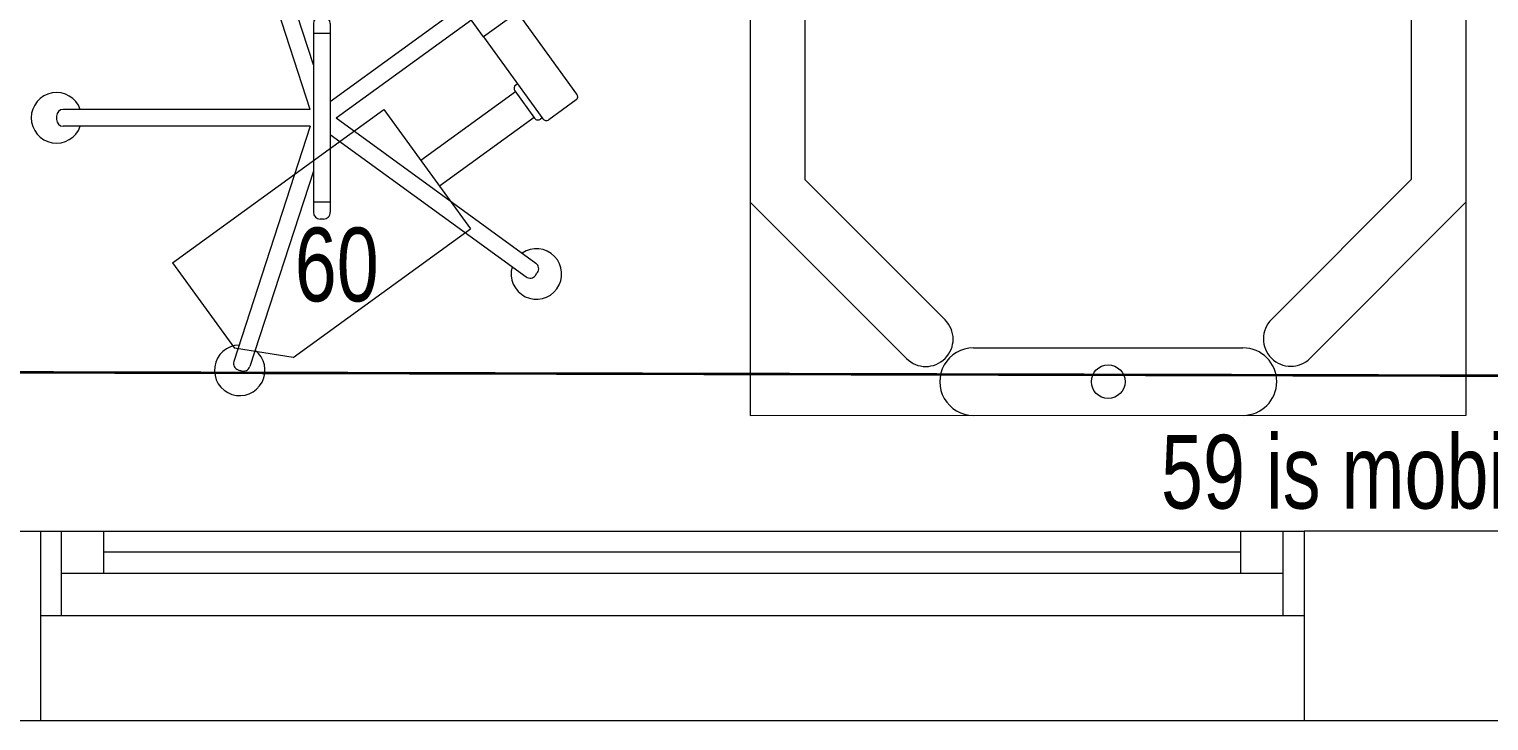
# Model space of a CAD drawing. Header units: metres. Extents: x 75097 to 220695, y -1557923 to -1361206.
# Drawn here: x 123415 to 125148, y -1471183 to -1470362 of the extents above; entities that cross this region are included whole.
import ezdxf

# ---------------------------------------------------------------- set-up
doc = ezdxf.new("R2010")
doc.units = ezdxf.units.M
doc.layers.get('0').update_dxf_attribs({"lineweight": 0})
for name, color, linetype, lineweight in [('A-100 - Copy$0$Aluminum', 8, 'Continuous', 0), ('A-100 - Copy$0$Medical Equipment and Furniture', 8, 'Continuous', 0), ('A-100 - Copy$0$Medical Equipment and Furniture1', 8, 'Continuous', 5), ('A-100 - Copy$0$Proj', 8, 'Continuous', 0), ('A-100 - Copy$0$Walls', 8, 'Continuous', 0)]:
    doc.layers.add(name, color=color, linetype=linetype, lineweight=lineweight)
doc.layers.add('E-POWR', color=7, linetype='Continuous', lineweight=9, true_color=0x4e7e3e)
doc.styles.add('A-100 - Copy$0$X3G_ENTITY_257CFD', font='swisscl.ttf', dxfattribs={"height": 200})

# ---------------------------------------------------------------- blocks, each defined once
blk = doc.blocks.new('*X149')
for p, q in [((5, 3), (5, 3)), ((5, 3), (5, 3)), ((5, 3), (5, 3)), ((5, 3), (5, 3)), ((5, 3), (5, 3)), ((5, 3), (5, 3)), ((5, 3), (5, 3)), ((5, 3), (5, 3)), ((5, 3), (5, 3)), ((5, 3), (5, 3)), ((5, 3), (5, 3)), ((5, 3), (5, 3)), ((5, 3), (5, 3)), ((5, 3), (5, 3)), ((5, 3), (5, 3)), ((5, 3), (5, 3)), ((5, 3), (5, 3)), ((5, 3), (5, 3)), ((5, 3), (5, 3)), ((5, 3), (5, 3)), ((5, 3), (5, 3)), ((5, 3), (5, 3)), ((5, 3), (5, 3)), ((5, 3), (5, 3)), ((5, 3), (5, 3)), ((5, 3), (5, 3)), ((5, 3), (5, 3)), ((5, 3), (5, 3)), ((5, 3), (5, 3)), ((5, 3), (5, 3)), ((5, 3), (5, 3)), ((5, 3), (5, 3)), ((5, 3), (5, 3)), ((5, 3), (5, 3)), ((5, 3), (5, 3)), ((5, 3), (5, 3)), ((5, 3), (5, 3)), ((5, 3), (5, 3)), ((5, 3), (5, 3)), ((5, 3), (5, 3)), ((5, 3), (5, 3)), ((5, 3), (5, 3)), ((5, 3), (5, 3)), ((5, 3), (5, 3)), ((5, 3), (5, 3)), ((5, 3), (5, 3)), ((5, 3), (5, 3)), ((5, 3), (5, 3)), ((5, 3), (5, 3)), ((5, 3), (5, 3)), ((5, 3), (5, 3)), ((5, 3), (5, 3)), ((5, 3), (5, 3)), ((5, 3), (5, 3)), ((5, 3), (5, 3)), ((5, 3), (5, 3)), ((5, 3), (5, 3)), ((5, 3), (5, 3)), ((5, 3), (5, 3)), ((5, 3), (5, 3)), ((5, 3), (5, 3)), ((5, 3), (5, 3)), ((5, 3), (5, 3)), ((5, 3), (5, 3)), ((5, 3), (5, 3)), ((5, 3), (5, 3)), ((6, 3), (5, 3)), ((5, 3), (5, 3)), ((6, 3), (5, 3)), ((5, 3), (5, 3)), ((6, 3), (5, 3)), ((5, 3), (5, 3)), ((6, 3), (5, 3)), ((5, 3), (5, 3)), ((5, 3), (5, 3)), ((5, 3), (5, 3)), ((5, 3), (5, 3)), ((5, 3), (5, 3)), ((5, 3), (5, 3)), ((5, 3), (5, 3)), ((5, 3), (5, 3)), ((5, 3), (5, 3)), ((5, 3), (5, 3)), ((5, 3), (5, 3)), ((5, 3), (5, 3)), ((5, 3), (5, 3)), ((5, 3), (5, 3)), ((5, 3), (5, 3)), ((5, 3), (5, 3)), ((5, 3), (5, 3)), ((5, 3), (5, 3)), ((5, 3), (5, 3)), ((5, 3), (5, 3)), ((5, 3), (5, 3)), ((5, 3), (5, 3)), ((5, 3), (5, 3)), ((6, 3), (6, 3)), ((6, 3), (6, 3)), ((6, 3), (6, 3)), ((6, 3), (6, 3)), ((6, 3), (6, 3)), ((6, 3), (6, 3)), ((6, 3), (6, 3)), ((6, 3), (6, 3)), ((6, 3), (6, 3)), ((6, 3), (6, 3)), ((6, 3), (6, 3)), ((6, 3), (6, 3)), ((6, 3), (6, 3)), ((6, 3), (6, 3)), ((6, 3), (6, 3)), ((6, 3), (6, 3)), ((6, 3), (6, 3)), ((6, 3), (6, 3)), ((6, 3), (6, 3)), ((6, 3), (6, 3)), ((6, 3), (6, 3)), ((6, 3), (6, 3)), ((6, 3), (6, 3)), ((6, 3), (6, 3)), ((6, 3), (6, 3)), ((6, 3), (6, 3)), ((6, 3), (6, 3)), ((6, 3), (6, 3)), ((6, 3), (6, 3)), ((6, 3), (6, 3)), ((6, 3), (6, 3)), ((6, 3), (6, 3)), ((6, 3), (6, 3)), ((6, 3), (6, 3)), ((6, 3), (6, 3)), ((6, 3), (6, 3)), ((6, 3), (6, 3)), ((6, 3), (6, 3)), ((6, 3), (6, 3)), ((6, 3), (6, 3)), ((6, 3), (6, 3)), ((6, 3), (6, 3)), ((6, 3), (6, 3)), ((6, 3), (6, 3)), ((6, 3), (6, 3)), ((6, 3), (6, 3)), ((6, 3), (6, 3)), ((6, 3), (6, 3)), ((6, 3), (6, 3)), ((6, 3), (6, 3)), ((6, 3), (6, 3)), ((6, 3), (6, 3)), ((6, 3), (6, 3)), ((6, 3), (6, 3)), ((6, 3), (6, 3)), ((6, 3), (6, 3)), ((6, 3), (6, 3)), ((6, 3), (6, 3)), ((6, 3), (6, 3)), ((6, 3), (6, 3)), ((6, 3), (6, 3)), ((6, 3), (6, 3)), ((6, 3), (6, 3)), ((6, 3), (6, 3)), ((6, 3), (6, 3)), ((6, 3), (6, 3)), ((6, 3), (6, 3)), ((6, 3), (6, 3)), ((6, 3), (6, 3)), ((6, 3), (6, 3)), ((6, 3), (6, 3)), ((6, 3), (6, 3)), ((6, 3), (6, 3)), ((6, 3), (6, 3)), ((6, 3), (6, 3)), ((6, 3), (6, 3)), ((6, 3), (6, 3)), ((6, 3), (6, 3)), ((6, 3), (6, 3)), ((6, 3), (6, 3)), ((6, 3), (6, 3)), ((6, 3), (6, 3)), ((6, 3), (6, 3)), ((6, 3), (6, 3)), ((6, 3), (6, 3)), ((6, 3), (6, 3)), ((6, 3), (6, 3)), ((6, 3), (6, 3)), ((6, 3), (6, 3)), ((6, 3), (6, 3)), ((6, 3), (6, 3)), ((6, 3), (6, 3)), ((6, 3), (6, 3)), ((6, 3), (6, 3)), ((6, 3), (6, 3)), ((6, 3), (6, 3)), ((6, 3), (6, 3)), ((6, 3), (6, 3)), ((6, 3), (6, 3)), ((6, 3), (6, 3)), ((6, 3), (6, 3)), ((6, 3), (6, 3)), ((6, 3), (6, 3)), ((6, 3), (6, 3)), ((6, 3), (6, 3)), ((6, 3), (6, 3)), ((6, 3), (6, 3)), ((6, 3), (6, 3)), ((6, 3), (6, 3)), ((6, 3), (6, 3)), ((6, 3), (6, 3)), ((6, 3), (6, 3)), ((6, 3), (6, 3)), ((6, 3), (6, 3)), ((6, 3), (6, 3)), ((6, 3), (6, 3)), ((6, 3), (6, 3)), ((6, 3), (6, 3)), ((6, 3), (6, 3)), ((6, 3), (6, 3)), ((6, 3), (6, 3)), ((6, 3), (6, 3)), ((6, 3), (6, 3)), ((6, 3), (6, 3)), ((6, 3), (6, 3)), ((6, 3), (6, 3)), ((6, 3), (6, 3)), ((6, 3), (6, 3)), ((6, 3), (6, 3)), ((6, 3), (6, 3)), ((6, 3), (6, 3)), ((6, 3), (6, 3)), ((6, 3), (6, 3)), ((6, 3), (6, 3)), ((6, 3), (6, 3)), ((6, 3), (6, 3)), ((6, 3), (6, 3)), ((6, 3), (6, 3)), ((6, 3), (6, 3)), ((6, 3), (6, 3)), ((6, 3), (6, 3)), ((6, 3), (6, 3)), ((6, 3), (6, 3)), ((6, 3), (6, 3)), ((6, 3), (6, 3)), ((6, 3), (6, 3)), ((6, 3), (6, 3)), ((6, 3), (6, 3)), ((6, 3), (6, 3)), ((6, 3), (6, 3)), ((6, 3), (6, 3)), ((6, 3), (6, 3)), ((6, 3), (6, 3)), ((6, 3), (6, 3)), ((6, 3), (6, 3)), ((6, 3), (6, 3)), ((6, 3), (6, 3)), ((6, 3), (6, 3)), ((6, 3), (6, 3)), ((6, 3), (6, 3)), ((6, 3), (6, 3)), ((6, 3), (6, 3)), ((6, 3), (6, 3)), ((6, 3), (6, 3)), ((6, 3), (6, 3)), ((6, 3), (6, 3)), ((6, 3), (6, 3)), ((6, 3), (6, 3)), ((6, 3), (6, 3)), ((6, 3), (6, 3)), ((6, 3), (6, 3)), ((6, 3), (6, 3)), ((6, 3), (6, 3)), ((6, 3), (6, 3)), ((6, 3), (6, 3)), ((6, 3), (6, 3)), ((6, 3), (6, 3)), ((6, 3), (6, 3)), ((6, 3), (6, 3)), ((6, 3), (6, 3)), ((6, 3), (6, 3)), ((6, 3), (6, 3)), ((6, 3), (6, 3)), ((6, 3), (6, 3)), ((6, 3), (6, 3)), ((6, 3), (6, 3)), ((6, 3), (6, 3)), ((6, 3), (6, 3)), ((6, 3), (6, 3)), ((6, 3), (6, 3)), ((6, 3), (6, 3)), ((6, 3), (6, 3)), ((6, 3), (6, 3)), ((6, 3), (6, 3)), ((6, 3), (6, 3)), ((6, 3), (6, 3)), ((6, 3), (6, 3)), ((6, 3), (6, 3)), ((6, 3), (6, 3)), ((6, 3), (6, 3)), ((6, 3), (6, 3)), ((6, 3), (6, 3)), ((6, 3), (6, 3)), ((6, 3), (6, 3)), ((6, 3), (5, 3)), ((6, 3), (5, 3)), ((6, 3), (5, 3)), ((6, 3), (5, 3)), ((6, 3), (5, 3)), ((6, 3), (6, 3)), ((6, 3), (6, 3)), ((6, 3), (6, 3)), ((6, 3), (6, 3)), ((6, 3), (6, 3)), ((6, 3), (6, 3)), ((6, 3), (6, 3)), ((6, 3), (6, 3)), ((6, 3), (6, 3)), ((6, 3), (6, 3)), ((6, 3), (6, 3)), ((6, 3), (6, 3)), ((6, 3), (6, 3)), ((6, 3), (6, 3)), ((6, 3), (6, 3)), ((6, 3), (6, 3)), ((6, 3), (6, 3)), ((6, 3), (6, 3)), ((6, 3), (6, 3)), ((6, 3), (6, 3)), ((6, 3), (6, 3)), ((6, 3), (6, 3)), ((6, 3), (6, 3)), ((6, 3), (6, 3)), ((6, 3), (6, 3)), ((6, 3), (6, 3)), ((6, 3), (6, 3)), ((6, 3), (6, 3)), ((6, 3), (6, 3)), ((6, 3), (6, 3)), ((6, 3), (6, 3)), ((6, 3), (6, 3)), ((6, 3), (6, 3)), ((6, 3), (6, 3)), ((6, 3), (6, 3)), ((6, 3), (6, 3)), ((6, 3), (6, 3)), ((6, 3), (6, 3)), ((6, 3), (6, 3)), ((6, 3), (6, 3)), ((6, 3), (6, 3)), ((6, 3), (6, 3)), ((6, 3), (6, 3)), ((6, 3), (6, 3)), ((6, 3), (6, 3)), ((6, 3), (6, 3)), ((6, 3), (6, 3)), ((6, 3), (6, 3)), ((6, 3), (6, 3)), ((6, 3), (6, 3)), ((6, 3), (6, 3)), ((6, 3), (6, 3)), ((6, 3), (6, 3)), ((6, 3), (6, 3)), ((6, 3), (6, 3)), ((6, 3), (6, 3)), ((6, 3), (6, 3)), ((6, 3), (6, 3)), ((6, 3), (6, 3)), ((6, 3), (6, 3)), ((6, 3), (6, 3)), ((6, 3), (6, 3)), ((6, 3), (6, 3)), ((6, 3), (6, 3)), ((6, 3), (6, 3)), ((6, 3), (6, 3)), ((6, 3), (6, 3)), ((6, 3), (6, 3)), ((6, 3), (6, 3)), ((6, 3), (6, 3)), ((6, 3), (6, 3)), ((6, 3), (6, 3)), ((6, 3), (6, 3)), ((6, 3), (6, 3)), ((6, 3), (6, 3)), ((6, 3), (6, 3)), ((6, 3), (6, 3)), ((6, 3), (6, 3)), ((6, 3), (6, 3)), ((6, 3), (6, 3)), ((6, 3), (6, 3)), ((6, 3), (6, 3)), ((6, 3), (6, 3)), ((6, 3), (6, 3)), ((6, 3), (6, 3)), ((6, 3), (6, 3)), ((6, 3), (6, 3)), ((6, 3), (6, 3)), ((6, 3), (6, 3)), ((6, 3), (6, 3)), ((6, 3), (6, 3)), ((6, 3), (6, 3)), ((6, 3), (6, 3)), ((6, 3), (6, 3)), ((6, 3), (6, 3)), ((6, 3), (6, 3)), ((6, 3), (6, 3)), ((6, 3), (6, 3)), ((6, 3), (6, 3)), ((6, 3), (6, 3)), ((6, 3), (6, 3)), ((6, 3), (6, 3)), ((6, 3), (6, 3)), ((6, 3), (6, 3)), ((6, 3), (6, 3)), ((6, 3), (6, 3)), ((6, 3), (6, 3)), ((6, 3), (6, 3)), ((6, 3), (6, 3)), ((6, 3), (6, 3)), ((6, 3), (6, 3)), ((6, 3), (6, 3)), ((6, 3), (6, 3)), ((6, 3), (6, 3)), ((6, 3), (6, 3)), ((6, 3), (6, 3)), ((6, 3), (6, 3)), ((6, 3), (6, 3)), ((6, 3), (6, 3)), ((6, 3), (6, 3)), ((6, 3), (6, 3)), ((6, 3), (6, 3)), ((6, 3), (6, 3)), ((6, 3), (6, 3)), ((6, 3), (6, 3)), ((6, 3), (6, 3)), ((6, 3), (6, 3)), ((6, 3), (6, 3)), ((6, 3), (6, 3)), ((6, 3), (6, 3)), ((6, 3), (6, 3)), ((6, 3), (6, 3)), ((6, 3), (6, 3)), ((6, 3), (6, 3)), ((6, 3), (6, 3)), ((6, 3), (6, 3)), ((6, 3), (6, 3)), ((6, 3), (6, 3)), ((6, 3), (6, 3)), ((6, 3), (6, 3)), ((6, 3), (6, 3)), ((6, 3), (6, 3)), ((6, 3), (6, 3)), ((6, 3), (6, 3)), ((6, 3), (6, 3)), ((6, 3), (6, 3)), ((6, 3), (6, 3)), ((6, 3), (6, 3)), ((6, 3), (6, 3)), ((6, 3), (6, 3)), ((6, 3), (6, 3)), ((6, 3), (6, 3)), ((6, 3), (6, 3)), ((6, 3), (6, 3)), ((6, 3), (6, 3)), ((6, 3), (6, 3)), ((6, 3), (6, 3)), ((6, 3), (6, 3)), ((6, 3), (6, 3)), ((6, 3), (6, 3)), ((6, 3), (6, 3)), ((6, 3), (6, 3)), ((6, 3), (6, 3)), ((6, 3), (6, 3)), ((6, 3), (6, 3)), ((6, 3), (6, 3)), ((6, 3), (6, 3)), ((6, 3), (6, 3)), ((6, 3), (6, 3)), ((6, 3), (6, 3)), ((6, 3), (6, 3)), ((6, 3), (6, 3)), ((6, 3), (6, 3)), ((6, 3), (6, 3)), ((6, 3), (6, 3)), ((6, 3), (6, 3)), ((6, 3), (6, 3)), ((6, 3), (6, 3)), ((6, 3), (6, 3)), ((6, 3), (6, 3)), ((6, 3), (6, 3)), ((6, 3), (6, 3)), ((6, 3), (6, 3)), ((6, 3), (6, 3)), ((6, 3), (6, 3)), ((6, 3), (6, 3)), ((6, 3), (6, 3)), ((6, 3), (6, 3)), ((6, 3), (6, 3)), ((6, 3), (6, 3)), ((6, 3), (6, 3)), ((6, 3), (6, 3)), ((6, 3), (6, 3)), ((6, 3), (6, 3)), ((6, 3), (6, 3)), ((6, 3), (6, 3)), ((6, 3), (6, 3)), ((6, 3), (6, 3)), ((6, 3), (6, 3)), ((6, 3), (6, 3)), ((6, 3), (6, 3)), ((6, 3), (6, 3)), ((6, 3), (6, 3)), ((6, 3), (6, 3)), ((6, 3), (6, 3)), ((6, 3), (6, 3)), ((6, 3), (6, 3)), ((6, 3), (6, 3)), ((6, 3), (6, 3)), ((6, 3), (6, 3)), ((6, 3), (6, 3)), ((6, 3), (6, 3)), ((6, 3), (6, 3)), ((6, 3), (6, 3)), ((6, 3), (6, 3)), ((6, 3), (6, 3)), ((6, 3), (6, 3)), ((6, 3), (6, 3)), ((6, 3), (6, 3)), ((6, 3), (6, 3)), ((6, 3), (6, 3)), ((6, 3), (6, 3)), ((6, 3), (6, 3)), ((6, 3), (6, 3)), ((6, 3), (6, 3)), ((6, 3), (6, 3)), ((6, 3), (6, 3)), ((6, 3), (6, 3)), ((6, 3), (6, 3)), ((6, 3), (6, 3)), ((6, 3), (6, 3)), ((6, 3), (6, 3)), ((6, 3), (6, 3)), ((6, 3), (6, 3)), ((6, 3), (6, 3)), ((6, 3), (6, 3)), ((6, 3), (6, 3)), ((6, 3), (6, 3)), ((6, 3), (6, 3)), ((6, 3), (6, 3)), ((6, 3), (6, 3)), ((6, 3), (6, 3)), ((6, 3), (6, 3)), ((6, 3), (6, 3)), ((6, 3), (6, 3)), ((6, 3), (6, 3)), ((6, 3), (6, 3)), ((6, 3), (6, 3)), ((6, 3), (6, 3)), ((6, 3), (6, 3)), ((6, 3), (6, 3)), ((6, 3), (6, 3)), ((6, 3), (6, 3)), ((6, 3), (6, 3)), ((6, 3), (6, 3)), ((6, 3), (6, 3)), ((6, 3), (6, 3)), ((6, 3), (6, 3)), ((6, 3), (6, 3)), ((6, 3), (6, 3)), ((6, 3), (6, 3)), ((6, 3), (6, 3)), ((6, 3), (6, 3)), ((6, 3), (6, 3)), ((6, 3), (6, 3)), ((6, 3), (6, 3)), ((6, 3), (6, 3)), ((6, 3), (6, 3)), ((6, 3), (6, 3)), ((6, 3), (6, 3)), ((6, 3), (6, 3)), ((6, 3), (6, 3)), ((6, 3), (6, 3)), ((6, 3), (6, 3)), ((6, 3), (6, 3)), ((6, 3), (6, 3)), ((6, 3), (6, 3)), ((6, 3), (6, 3)), ((6, 3), (6, 3)), ((6, 3), (6, 3)), ((6, 3), (6, 3)), ((6, 3), (6, 3)), ((6, 3), (6, 3)), ((6, 3), (6, 3)), ((6, 3), (6, 3)), ((6, 3), (6, 3)), ((6, 3), (6, 3)), ((6, 3), (6, 3)), ((6, 3), (6, 3)), ((6, 3), (6, 3)), ((6, 3), (6, 3)), ((6, 3), (6, 3)), ((6, 3), (6, 3)), ((6, 3), (6, 3)), ((6, 3), (6, 3)), ((6, 3), (6, 3)), ((6, 3), (6, 3)), ((6, 3), (6, 3)), ((6, 3), (6, 3)), ((6, 3), (6, 3)), ((6, 3), (6, 3)), ((6, 3), (6, 3)), ((6, 3), (6, 3)), ((6, 3), (6, 3)), ((6, 3), (6, 3)), ((6, 3), (6, 3)), ((6, 3), (6, 3)), ((6, 3), (6, 3)), ((6, 3), (6, 3)), ((6, 3), (6, 3)), ((6, 3), (6, 3)), ((6, 3), (6, 3)), ((6, 3), (6, 3)), ((6, 3), (6, 3)), ((6, 3), (6, 3)), ((6, 3), (6, 3)), ((6, 3), (6, 3))]:
    blk.add_line(p, q)
blk = doc.blocks.new('*X150')
for p, q in [((13, 1), (13, 1)), ((13, 1), (13, 1)), ((13, 1), (13, 1)), ((13, 1), (13, 1)), ((13, 1), (13, 1)), ((13, 1), (13, 1)), ((13, 1), (13, 1)), ((13, 1), (13, 1)), ((13, 1), (13, 1)), ((13, 1), (13, 1)), ((13, 1), (13, 1)), ((13, 1), (13, 1)), ((13, 1), (13, 1)), ((13, 1), (13, 1)), ((13, 1), (13, 1)), ((13, 1), (14, 1)), ((13, 1), (14, 1)), ((13, 1), (14, 1)), ((13, 1), (13, 1)), ((13, 1), (13, 1)), ((13, 1), (13, 1)), ((13, 1), (13, 1)), ((13, 1), (13, 1)), ((13, 1), (13, 1)), ((13, 1), (13, 1)), ((13, 1), (13, 1)), ((13, 1), (13, 1)), ((13, 1), (13, 1)), ((13, 1), (13, 1)), ((13, 1), (13, 1)), ((13, 1), (13, 1)), ((13, 1), (13, 1)), ((13, 1), (13, 1)), ((13, 1), (13, 1)), ((13, 1), (13, 1)), ((13, 1), (13, 1)), ((13, 1), (13, 1)), ((13, 1), (13, 1)), ((13, 1), (13, 1)), ((13, 1), (13, 1)), ((13, 1), (13, 1)), ((13, 1), (13, 1)), ((13, 1), (13, 1)), ((13, 1), (13, 1)), ((13, 1), (13, 1)), ((13, 1), (13, 1)), ((13, 1), (13, 1)), ((13, 1), (13, 1)), ((13, 1), (13, 1)), ((13, 1), (13, 1)), ((13, 1), (13, 1)), ((13, 1), (13, 1)), ((13, 1), (13, 1)), ((13, 1), (13, 1)), ((13, 1), (13, 1)), ((13, 1), (13, 1)), ((13, 1), (13, 1)), ((13, 1), (13, 1)), ((13, 1), (13, 1)), ((13, 1), (13, 1)), ((13, 1), (13, 1)), ((13, 1), (13, 1)), ((13, 1), (13, 1)), ((13, 1), (13, 1)), ((13, 1), (13, 1)), ((13, 1), (13, 1)), ((13, 1), (13, 1)), ((13, 1), (13, 1)), ((13, 1), (13, 1)), ((13, 1), (13, 1)), ((13, 1), (13, 1)), ((13, 1), (13, 1)), ((13, 1), (13, 1)), ((13, 1), (13, 1)), ((13, 1), (13, 1)), ((13, 1), (13, 1)), ((13, 1), (13, 1)), ((13, 1), (13, 1)), ((13, 1), (13, 1)), ((13, 1), (13, 1)), ((13, 1), (13, 1)), ((13, 1), (13, 1)), ((13, 1), (13, 1)), ((13, 1), (13, 1)), ((13, 1), (13, 1)), ((13, 1), (13, 1)), ((13, 1), (13, 1)), ((13, 1), (13, 1)), ((13, 1), (13, 1)), ((13, 1), (13, 1)), ((13, 1), (13, 1)), ((13, 1), (13, 1)), ((13, 1), (13, 1)), ((13, 1), (13, 1)), ((13, 1), (13, 1)), ((13, 1), (13, 1)), ((13, 1), (13, 1)), ((13, 1), (13, 1)), ((13, 1), (13, 1)), ((13, 1), (13, 1)), ((13, 1), (13, 1)), ((13, 1), (13, 1)), ((13, 1), (13, 1)), ((13, 1), (13, 1)), ((13, 1), (13, 1)), ((13, 1), (13, 1)), ((13, 1), (13, 1)), ((13, 1), (13, 1)), ((13, 1), (13, 1)), ((13, 1), (13, 1)), ((13, 1), (13, 1)), ((13, 1), (13, 1)), ((13, 1), (13, 1)), ((13, 1), (13, 1)), ((13, 1), (13, 1)), ((13, 1), (13, 1)), ((13, 1), (13, 1)), ((13, 1), (13, 1)), ((13, 1), (13, 1)), ((13, 1), (13, 1)), ((13, 1), (13, 1)), ((13, 1), (13, 1)), ((13, 1), (13, 1)), ((13, 1), (14, 1)), ((13, 0), (13, 0)), ((13, 0), (13, 0)), ((13, 0), (13, 0)), ((13, 0), (13, 0)), ((13, 0), (13, 0)), ((13, 0), (13, 0)), ((13, 0), (13, 0)), ((13, 0), (13, 0)), ((13, 0), (13, 0)), ((13, 0), (13, 0)), ((13, 0), (13, 0)), ((13, 0), (13, 0)), ((13, 0), (13, 0)), ((13, 0), (13, 0)), ((13, 0), (13, 0)), ((13, 0), (13, 0)), ((13, 0), (13, 0)), ((13, 0), (13, 0)), ((13, 0), (13, 0)), ((13, 0), (13, 0)), ((13, 0), (13, 0)), ((13, 0), (13, 0)), ((13, 0), (13, 0)), ((13, 0), (13, 0)), ((13, 0), (13, 0)), ((13, 0), (13, 0)), ((13, 0), (13, 0)), ((13, 0), (13, 0)), ((13, 0), (13, 0)), ((13, 0), (13, 0)), ((13, 0), (13, 0)), ((13, 0), (13, 0)), ((13, 0), (13, 0)), ((13, 0), (13, 0)), ((13, 0), (13, 0)), ((13, 0), (13, 0)), ((13, 0), (13, 0)), ((13, 0), (13, 0)), ((13, 0), (13, 0)), ((13, 0), (13, 0)), ((13, 0), (13, 0)), ((13, 0), (13, 0)), ((13, 0), (13, 0)), ((13, 0), (13, 0)), ((13, 0), (13, 0)), ((13, 0), (13, 0)), ((13, 0), (13, 0)), ((13, 0), (13, 0)), ((13, 0), (14, 0)), ((13, 0), (14, 0)), ((13, 0), (13, 0)), ((13, 0), (14, 0)), ((14, 1), (14, 1)), ((14, 1), (14, 1)), ((14, 1), (14, 1)), ((14, 1), (14, 1)), ((14, 1), (14, 1)), ((14, 1), (14, 1)), ((14, 1), (14, 1)), ((14, 1), (14, 1)), ((14, 1), (14, 1)), ((14, 1), (14, 1)), ((14, 1), (14, 1)), ((14, 1), (14, 1)), ((14, 1), (14, 1)), ((14, 1), (14, 1)), ((14, 1), (14, 1)), ((14, 1), (14, 1)), ((14, 1), (14, 1)), ((14, 1), (14, 1)), ((14, 1), (14, 1)), ((14, 1), (14, 1)), ((14, 1), (14, 1)), ((14, 1), (14, 1)), ((14, 1), (14, 1)), ((14, 1), (14, 1)), ((14, 1), (14, 1)), ((14, 1), (14, 1)), ((14, 1), (14, 1)), ((14, 1), (14, 1)), ((14, 1), (14, 1)), ((14, 1), (14, 1)), ((14, 1), (14, 1)), ((14, 1), (14, 1)), ((14, 1), (14, 1)), ((14, 1), (14, 1)), ((14, 1), (14, 1)), ((14, 1), (14, 1)), ((14, 1), (14, 1)), ((14, 1), (14, 1)), ((14, 1), (14, 1)), ((14, 1), (14, 1)), ((14, 1), (14, 1)), ((14, 1), (14, 1)), ((14, 1), (14, 1)), ((14, 1), (14, 1)), ((14, 1), (14, 1)), ((14, 1), (14, 1)), ((14, 1), (14, 1)), ((14, 1), (14, 1)), ((14, 1), (14, 1)), ((14, 1), (14, 1)), ((14, 1), (14, 1)), ((14, 1), (14, 1)), ((14, 1), (14, 1)), ((14, 1), (14, 1)), ((14, 1), (14, 1)), ((14, 1), (14, 1)), ((14, 1), (14, 1)), ((14, 1), (14, 1)), ((14, 1), (14, 1)), ((14, 1), (14, 1)), ((14, 1), (14, 1)), ((14, 1), (14, 1)), ((14, 1), (14, 1)), ((14, 1), (14, 1)), ((14, 1), (14, 1)), ((14, 1), (14, 1)), ((14, 1), (14, 1)), ((14, 1), (14, 1)), ((14, 1), (14, 1)), ((14, 1), (14, 1)), ((14, 1), (14, 1)), ((14, 1), (14, 1)), ((14, 1), (14, 1)), ((14, 1), (14, 1)), ((14, 1), (14, 1)), ((14, 1), (14, 1)), ((14, 1), (14, 1)), ((14, 1), (14, 1)), ((14, 1), (14, 1)), ((14, 1), (14, 1)), ((14, 1), (14, 1)), ((14, 1), (14, 1)), ((14, 1), (14, 1)), ((14, 1), (14, 1)), ((14, 1), (14, 1)), ((14, 1), (14, 1)), ((14, 1), (14, 1)), ((14, 1), (14, 1)), ((14, 1), (14, 1)), ((14, 1), (14, 1)), ((14, 1), (14, 1)), ((14, 1), (14, 1)), ((14, 1), (14, 1)), ((14, 1), (14, 1)), ((14, 0), (14, 0)), ((14, 0), (14, 0)), ((14, 0), (14, 0)), ((14, 0), (14, 0)), ((14, 0), (14, 0)), ((14, 0), (14, 0)), ((14, 0), (14, 0)), ((14, 0), (14, 0)), ((14, 0), (14, 0)), ((14, 0), (14, 0)), ((14, 0), (14, 0)), ((14, 0), (14, 0)), ((14, 0), (14, 0)), ((14, 0), (14, 0)), ((14, 0), (14, 0)), ((14, 0), (14, 0)), ((14, 0), (14, 0)), ((14, 0), (14, 0)), ((14, 0), (14, 0)), ((14, 0), (14, 0)), ((14, 0), (14, 0)), ((14, 0), (14, 0)), ((14, 0), (14, 0)), ((14, 0), (14, 0)), ((14, 0), (14, 0)), ((14, 0), (14, 0)), ((14, 0), (14, 0)), ((14, 0), (14, 0)), ((14, 0), (14, 0)), ((14, 0), (14, 0)), ((14, 0), (14, 0)), ((14, 0), (14, 0)), ((14, 0), (14, 0)), ((14, 0), (14, 0)), ((14, 0), (14, 0)), ((14, 0), (14, 0)), ((14, 0), (14, 0)), ((14, 0), (14, 0)), ((14, 0), (14, 0)), ((14, 0), (14, 0)), ((14, 0), (14, 0)), ((14, 0), (14, 0)), ((14, 0), (14, 0)), ((14, 0), (14, 0)), ((14, 0), (14, 0)), ((14, 0), (14, 0)), ((14, 0), (14, 0)), ((14, 0), (14, 0)), ((13, 0), (13, 0)), ((13, 0), (14, 0)), ((13, 0), (13, 0)), ((13, 0), (14, 0)), ((13, 0), (13, 0)), ((13, 0), (14, 0)), ((13, 0), (13, 0)), ((13, 0), (13, 0)), ((13, 0), (13, 0)), ((13, 0), (13, 0)), ((13, 0), (14, 0)), ((13, 0), (13, 0)), ((13, 0), (14, 0)), ((13, 0), (13, 0)), ((13, 0), (14, 0)), ((13, 0), (13, 0)), ((13, 0), (14, 0)), ((13, 0), (13, 0)), ((13, 0), (14, 0)), ((13, 0), (13, 0)), ((13, 0), (14, 0)), ((13, 0), (13, 0)), ((13, 0), (14, 0)), ((13, 0), (13, 0)), ((13, 0), (13, 0)), ((13, 0), (13, 0)), ((13, 0), (14, 0)), ((13, 0), (13, 0)), ((13, 0), (14, 0)), ((13, 0), (13, 0)), ((13, 0), (14, 0)), ((13, 0), (13, 0)), ((13, 0), (14, 0)), ((13, 0), (13, 0)), ((13, 0), (13, 0)), ((13, 0), (13, 0)), ((13, 0), (13, 0)), ((13, 0), (13, 0)), ((13, 0), (13, 0)), ((13, 0), (13, 0)), ((13, 0), (13, 0)), ((13, 0), (13, 0)), ((13, 0), (13, 0)), ((13, 0), (13, 0)), ((13, 0), (13, 0)), ((13, 0), (13, 0)), ((13, 0), (13, 0)), ((13, 0), (13, 0)), ((13, 0), (13, 0)), ((13, 0), (13, 0)), ((13, 0), (13, 0)), ((13, 0), (13, 0)), ((13, 0), (13, 0)), ((13, 0), (13, 0)), ((13, 0), (13, 0)), ((13, 0), (13, 0)), ((13, 0), (13, 0)), ((13, 0), (13, 0)), ((13, 0), (13, 0)), ((13, 0), (13, 0)), ((13, 0), (13, 0)), ((13, 0), (13, 0)), ((13, 0), (13, 0)), ((13, 0), (13, 0)), ((13, -1), (13, -1)), ((13, -1), (13, -1)), ((13, -1), (13, -1)), ((13, -1), (13, -1)), ((13, -1), (13, -1)), ((13, -1), (14, -1)), ((13, -1), (13, -1)), ((14, 0), (14, 0)), ((14, 0), (14, 0)), ((14, 0), (14, 0)), ((14, 0), (14, 0)), ((14, 0), (14, 0)), ((14, 0), (14, 0)), ((14, 0), (14, 0)), ((14, 0), (14, 0)), ((14, 0), (14, 0)), ((14, 0), (14, 0)), ((14, 0), (14, 0)), ((14, 0), (14, 0)), ((14, 0), (14, 0)), ((14, 0), (14, 0)), ((14, 0), (14, 0)), ((13, 0), (14, 0)), ((14, 0), (14, 0)), ((14, 0), (14, 0)), ((14, 0), (14, 0)), ((14, 0), (14, 0)), ((14, 0), (14, 0)), ((14, 0), (14, 0)), ((14, 0), (14, 0)), ((14, 0), (14, 0)), ((14, 0), (14, 0)), ((14, 0), (14, 0)), ((14, 0), (14, 0)), ((14, 0), (14, 0)), ((14, 0), (14, 0)), ((14, 0), (14, 0)), ((14, 0), (14, 0)), ((14, 0), (14, 0)), ((14, 0), (14, 0)), ((14, 0), (14, 0)), ((14, 0), (14, 0)), ((14, 0), (14, 0)), ((14, 0), (14, 0)), ((14, 0), (14, 0)), ((14, 0), (14, 0)), ((14, 0), (14, 0)), ((14, 0), (14, 0)), ((14, 0), (14, 0)), ((14, 0), (14, 0)), ((14, 0), (14, 0)), ((14, 0), (14, 0)), ((14, 0), (14, 0)), ((14, 0), (14, 0)), ((14, 0), (14, 0)), ((14, 0), (14, 0)), ((14, 0), (14, 0)), ((14, -1), (14, -1)), ((14, -1), (14, -1)), ((14, -1), (14, -1)), ((14, -1), (14, -1)), ((14, -1), (14, -1))]:
    blk.add_line(p, q)
blk = doc.blocks.new('A-100 - Copy$0$HF16786E-P')
at = {"layer": 'A-100 - Copy$0$Medical Equipment and Furniture1'}
for p, q in [((0, 0.425), (-2.14, 0.425)), ((-0.2531, 0.425), (-0.0678, 0.2397)), ((0, -0.425), (0, 0.425)), ((-0.28, 0.36), (-1.86, 0.36)), ((-0.28, 0.36), (-0.1137, 0.1937)), ((-0.08, -0.16), (-0.08, 0.16)), ((-0.1136, -0.1936), (-0.28, -0.36)), ((-0.0676, -0.2396), (-0.2531, -0.425)), ((-1.86, -0.36), (-0.28, -0.36)), ((-2.14, -0.425), (0, -0.425))]:
    blk.add_line(p, q, dxfattribs=at)
for points in [[(0, 0.425), (0, 0.425), (0, 0.425), (0, 0.425), (0, 0.425), (0, 0.425), (0, 0.425), (0, 0.425), (0, 0.425), (0, 0.425), (0, 0.425), (0, 0.425), (0, 0.425), (0, 0.425), (0, 0.425), (0, 0.425), (0, 0.425), (0, 0.425), (0, 0.425), (0, 0.425), (0, 0.425), (0, 0.425), (0, 0.425), (0, 0.425), (0, 0.425), (0, 0.425), (0, 0.425), (0, 0.425), (0, 0.425), (0, 0.425), (0, 0.425), (0, 0.425), (0, 0.425), (0, 0.425), (0, 0.425), (0, 0.425), (0, 0.425), (0, 0.425), (0, 0.425), (0, 0.425), (0, 0.425), (0, 0.425), (0, 0.425), (0, 0.425), (0, 0.425), (0, 0.425), (0, 0.425), (0, 0.425), (0, 0.425), (0, 0.425), (0, 0.425), (0, 0.425), (0, 0.425), (0, 0.425), (0, 0.425), (0, 0.425), (0, 0.425), (0, 0.425), (0, 0.425), (0, 0.425), (0, 0.425), (0, 0.425), (0, 0.425), (0, 0.425), (0, 0.425), (0, 0.425), (0, 0.425), (0, 0.425), (0, 0.425), (0, 0.425), (0, 0.425), (0, 0.425), (0, 0.425), (0, 0.425), (0, 0.425), (0, 0.425), (0, 0.425), (0, 0.425), (0, 0.425), (0, 0.425), (0, 0.425), (0, 0.425), (0, 0.425), (0, 0.425), (0, 0.425), (0, 0.425), (0, 0.425), (0, 0.425), (0, 0.425), (0, 0.425), (0, 0.425), (0, 0.425), (0, 0.425), (0, 0.425), (0, 0.425), (0, 0.425), (0, 0.425), (0, 0.425), (0, 0.425), (0, 0.425), (0, 0.425), (0, 0.425), (0, 0.425), (0, 0.425), (0, 0.425), (0, 0.425), (0, 0.425), (0, 0.425), (0, 0.425), (0, 0.425), (0, 0.425), (0, 0.425), (0, 0.425), (0, 0.425), (0, 0.425), (0, 0.425), (0, 0.425), (0, 0.425), (0, 0.425), (0, 0.425), (0, 0.425), (0, 0.425), (0, 0.425), (0, 0.425), (0, 0.425), (0, 0.425), (0, 0.425), (0, 0.425), (0, 0.425), (0, 0.425), (0, 0.425), (0, 0.425), (0, 0.425), (0, 0.425), (0, 0.425), (0, 0.425), (0, 0.425), (0, 0.425), (0, 0.425), (0, 0.425), (0, 0.425), (0, 0.425), (0, 0.425), (0, 0.425), (0, 0.425), (0, 0.425), (0, 0.425), (0, 0.425), (0, 0.425), (0, 0.425), (0, 0.425), (0, 0.425), (0, 0.425), (0, 0.425), (0, 0.425), (0, 0.425), (0, 0.425), (0, 0.425), (0, 0.425), (0, 0.425), (0, 0.425), (0, 0.425), (0, 0.425), (0, 0.425), (0, 0.425), (0, 0.425), (0, 0.425), (0, 0.425), (0, 0.425), (0, 0.425), (0, 0.425), (0, 0.425), (0, 0.425), (0, 0.425), (0, 0.425), (0, 0.425), (0, 0.425), (0, 0.425), (0, 0.425), (0, 0.425), (0, 0.425), (0, 0.425), (0, 0.425), (0, 0.425), (0, 0.425), (0, 0.425), (0, 0.425), (0, 0.425), (0, 0.425), (0, 0.425), (0, 0.425), (0, 0.425), (0, 0.425), (0, 0.425), (0, 0.425), (0, 0.425), (0, 0.425), (0, 0.425), (0, 0.425), (0, 0.425), (0, 0.425), (0, 0.425), (0, 0.425), (0, 0.425), (0, 0.425), (0, 0.425), (0, 0.425), (0, 0.425), (0, 0.425), (0, 0.425), (0, 0.425), (0, 0.425), (0, 0.425), (0, 0.425), (0, 0.425), (0, 0.425), (0, 0.425), (0, 0.425), (0, 0.425)], [(0, 0.425), (0, 0.425), (0, 0.425), (0, 0.425), (0, 0.425), (0, 0.425), (0, 0.425), (0, 0.425), (0, 0.425), (0, 0.425), (0, 0.425), (0, 0.425), (0, 0.425), (0, 0.425), (0, 0.425), (0, 0.425), (0, 0.425), (0, 0.425), (0, 0.425), (0, 0.425), (0, 0.425), (0, 0.425), (0, 0.425), (0, 0.425), (0, 0.425), (0, 0.425), (0, 0.425), (0, 0.425), (0, 0.425), (0, 0.425), (0, 0.425), (0, 0.425), (0, 0.425), (0, 0.425), (0, 0.425), (0, 0.425), (0, 0.425), (0, 0.425), (0, 0.425), (0, 0.425), (0, 0.425), (0, 0.425), (0, 0.425), (0, 0.425), (0, 0.425), (0, 0.425), (0, 0.425), (0, 0.425), (0, 0.425), (0, 0.425), (0, 0.425), (0, 0.425), (0, 0.425), (0, 0.425), (0, 0.425), (0, 0.425), (0, 0.425), (0, 0.425), (0, 0.425), (0, 0.425), (0, 0.425), (0, 0.425), (0, 0.425), (0, 0.425), (0, 0.425), (0, 0.425), (0, 0.425), (0, 0.425), (0, 0.425), (0, 0.425), (0, 0.425), (0, 0.425), (0, 0.425), (0, 0.425), (0, 0.425), (0, 0.425), (0, 0.425), (0, 0.425), (0, 0.425), (0, 0.425), (0, 0.425), (0, 0.425), (0, 0.425), (0, 0.425), (0, 0.425), (0, 0.425), (0, 0.425), (0, 0.425), (0, 0.425), (0, 0.425), (0, 0.425), (0, 0.425), (0, 0.425), (0, 0.425), (0, 0.425), (0, 0.425), (0, 0.425), (0, 0.425), (0, 0.425), (0, 0.425), (0, 0.425), (0, 0.425), (0, 0.425), (0, 0.425), (0, 0.425), (0, 0.425), (0, 0.425), (0, 0.425), (0, 0.425), (0, 0.425), (0, 0.425), (0, 0.425), (0, 0.425), (0, 0.425), (0, 0.425), (0, 0.425), (0, 0.425), (0, 0.425), (0, 0.425), (0, 0.425), (0, 0.425), (0, 0.425), (0, 0.425), (0, 0.425), (0, 0.425), (0, 0.425), (0, 0.425), (0, 0.425), (0, 0.425), (0, 0.425), (0, 0.425), (0, 0.425), (0, 0.425), (0, 0.425), (0, 0.425), (0, 0.425), (0, 0.425), (0, 0.425), (0, 0.425), (0, 0.425), (0, 0.425), (0, 0.425), (0, 0.425), (0, 0.425), (0, 0.425), (0, 0.425), (0, 0.425), (0, 0.425), (0, 0.425), (0, 0.425), (0, 0.425), (0, 0.425), (0, 0.425), (0, 0.425), (0, 0.425), (0, 0.425), (0, 0.425), (0, 0.425), (0, 0.425), (0, 0.425), (0, 0.425), (0, 0.425), (0, 0.425), (0, 0.425), (0, 0.425), (0, 0.425), (0, 0.425), (0, 0.425), (0, 0.425), (0, 0.425), (0, 0.425), (0, 0.425), (0, 0.425), (0, 0.425), (0, 0.425), (0, 0.425), (0, 0.425), (0, 0.425), (0, 0.425), (0, 0.425), (0, 0.425), (0, 0.425), (0, 0.425), (0, 0.425), (0, 0.425), (0, 0.425), (0, 0.425), (0, 0.425), (0, 0.425), (0, 0.425), (0, 0.425), (0, 0.425), (0, 0.425), (0, 0.425), (0, 0.425), (0, 0.425), (0, 0.425), (0, 0.425), (0, 0.425), (0, 0.425), (0, 0.425), (0, 0.425), (0, 0.425), (0, 0.425), (0, 0.425), (0, 0.425), (0, 0.425), (0, 0.425), (0, 0.425), (0, 0.425), (0, 0.425), (0, 0.425), (0, 0.425), (0, 0.425)], [(0, 0.425), (0, 0.425), (0, 0.425), (0, 0.425), (0, 0.425), (0, 0.425), (0, 0.425), (0, 0.425), (0, 0.425), (0, 0.425), (0, 0.425), (0, 0.425), (0, 0.425), (0, 0.425), (0, 0.425), (0, 0.425), (0, 0.425), (0, 0.425), (0, 0.425), (0, 0.425), (0, 0.425), (0, 0.425), (0, 0.425), (0, 0.425), (0, 0.425), (0, 0.425), (0, 0.425), (0, 0.425), (0, 0.425), (0, 0.425), (0, 0.425), (0, 0.425), (0, 0.425), (0, 0.425), (0, 0.425), (0, 0.425), (0, 0.425), (0, 0.425), (0, 0.425), (0, 0.425), (0, 0.425), (0, 0.425), (0, 0.425), (0, 0.425), (0, 0.425), (0, 0.425), (0, 0.425), (0, 0.425), (0, 0.425), (0, 0.425), (0, 0.425), (0, 0.425), (0, 0.425), (0, 0.425), (0, 0.425), (0, 0.425), (0, 0.425), (0, 0.425), (0, 0.425), (0, 0.425), (0, 0.425), (0, 0.425), (0, 0.425), (0, 0.425), (0, 0.425), (0, 0.425), (0, 0.425), (0, 0.425), (0, 0.425), (0, 0.425), (0, 0.425), (0, 0.425), (0, 0.425), (0, 0.425), (0, 0.425), (0, 0.425), (0, 0.425), (0, 0.425), (0, 0.425), (0, 0.425), (0, 0.425), (0, 0.425), (0, 0.425), (0, 0.425), (0, 0.425), (0, 0.425), (0, 0.425), (0, 0.425), (0, 0.425), (0, 0.425), (0, 0.425), (0, 0.425), (0, 0.425), (0, 0.425), (0, 0.425), (0, 0.425), (0, 0.425), (0, 0.425), (0, 0.425), (0, 0.425), (0, 0.425), (0, 0.425), (0, 0.425), (0, 0.425), (0, 0.425), (0, 0.425), (0, 0.425), (0, 0.425), (0, 0.425), (0, 0.425), (0, 0.425), (0, 0.425), (0, 0.425), (0, 0.425), (0, 0.425), (0, 0.425), (0, 0.425), (0, 0.425), (0, 0.425), (0, 0.425), (0, 0.425), (0, 0.425), (0, 0.425), (0, 0.425), (0, 0.425), (0, 0.425), (0, 0.425), (0, 0.425), (0, 0.425), (0, 0.425), (0, 0.425), (0, 0.425), (0, 0.425), (0, 0.425), (0, 0.425), (0, 0.425), (0, 0.425), (0, 0.425), (0, 0.425), (0, 0.425), (0, 0.425), (0, 0.425), (0, 0.425), (0, 0.425), (0, 0.425), (0, 0.425), (0, 0.425), (0, 0.425), (0, 0.425), (0, 0.425), (0, 0.425), (0, 0.425), (0, 0.425), (0, 0.425), (0, 0.425), (0, 0.425), (0, 0.425), (0, 0.425), (0, 0.425), (0, 0.425), (0, 0.425), (0, 0.425), (0, 0.425), (0, 0.425), (0, 0.425), (0, 0.425), (0, 0.425), (0, 0.425), (0, 0.425), (0, 0.425), (0, 0.425), (0, 0.425), (0, 0.425), (0, 0.425), (0, 0.425), (0, 0.425), (0, 0.425), (0, 0.425), (0, 0.425), (0, 0.425), (0, 0.425), (0, 0.425), (0, 0.425), (0, 0.425), (0, 0.425), (0, 0.425), (0, 0.425), (0, 0.425), (0, 0.425), (0, 0.425), (0, 0.425), (0, 0.425), (0, 0.425), (0, 0.425), (0, 0.425), (0, 0.425), (0, 0.425), (0, 0.425), (0, 0.425), (0, 0.425), (0, 0.425), (0, 0.425), (0, 0.425), (0, 0.425), (0, 0.425), (0, 0.425), (0, 0.425), (0, 0.425), (0, 0.425), (0, 0.425), (0, 0.425), (0, 0.425), (0, 0.425), (0, 0.425), (0, 0.425), (0, 0.425), (0, 0.425), (0, 0.425), (0, 0.425), (0, 0.425), (0, 0.425), (0, 0.425), (0, 0.425), (0, 0.425), (0, 0.425), (0, 0.425), (0, 0.425), (0, 0.425), (0, 0.425), (0, 0.425), (0, 0.425), (0, 0.425), (0, 0.425), (0, 0.425), (0, 0.425), (0, 0.425), (0, 0.425), (0, 0.425), (0, 0.425), (0, 0.425), (0, 0.425), (0, 0.425), (0, 0.425), (0, 0.425), (0, 0.425), (0, 0.425), (0, 0.425), (0, 0.425), (0, 0.425), (0, 0.425), (0, 0.425), (0, 0.425), (0, 0.425), (0, 0.425), (0, 0.425), (0, 0.425), (0, 0.425), (0, 0.425), (0, 0.425), (0, 0.425), (0, 0.425), (0, 0.425), (0, 0.425), (0, 0.425), (0, 0.425), (0, 0.425), (0, 0.425), (0, 0.425), (0, 0.425), (0, 0.425), (0, 0.425), (0, 0.425), (0, 0.425), (0, 0.425), (0, 0.425), (0, 0.425), (0, 0.425)]]:
    blk.add_lwpolyline(points, close=True, dxfattribs=at)
for points in [[(0, 0.425), (0, 0.425), (0, 0.425), (0, 0.425), (0, 0.425), (0, 0.425), (0, 0.425), (0, 0.425), (0, 0.425), (0, 0.425), (0, 0.425), (0, 0.425), (0, 0.425), (0, 0.425), (0, 0.425)], [(0, 0.425), (0, 0.425), (0, 0.425), (0, 0.425), (0, 0.425), (0, 0.425), (0, 0.425), (0, 0.425), (0, 0.425), (0, 0.425), (0, 0.425), (0, 0.425), (0, 0.425), (0, 0.425), (0, 0.425), (0, 0.425), (0, 0.425), (0, 0.425), (0, 0.425), (0, 0.425), (0, 0.425), (0, 0.425), (0, 0.425), (0, 0.425), (0, 0.425), (0, 0.425), (0, 0.425), (0, 0.425), (0, 0.425), (0, 0.425), (0, 0.425), (0, 0.425), (0, 0.425), (0, 0.425), (0, 0.425), (0, 0.425), (0, 0.425), (0, 0.425), (0, 0.425), (0, 0.425), (0, 0.425), (0, 0.425), (0, 0.425), (0, 0.425), (0, 0.425), (0, 0.425), (0, 0.425), (0, 0.425), (0, 0.425), (0, 0.425), (0, 0.425), (0, 0.425), (0, 0.425), (0, 0.425), (0, 0.425), (0, 0.425), (0, 0.425), (0, 0.425), (0, 0.425), (0, 0.425), (0, 0.425), (0, 0.425), (0, 0.425), (0, 0.425), (0, 0.425), (0, 0.425), (0, 0.425), (0, 0.425), (0, 0.425), (0, 0.425), (0, 0.425), (0, 0.425), (0, 0.425), (0, 0.425), (0, 0.425), (0, 0.425), (0, 0.425), (0, 0.425), (0, 0.425), (0, 0.425), (0, 0.425), (0, 0.425), (0, 0.425), (0, 0.425), (0, 0.425), (0, 0.425), (0, 0.425), (0, 0.425), (0, 0.425)], [(0, 0.425), (0, 0.425), (0, 0.425), (0, 0.425), (0, 0.425), (0, 0.425), (0, 0.425), (0, 0.425), (0, 0.425), (0, 0.425), (0, 0.425), (0, 0.425), (0, 0.425), (0, 0.425), (0, 0.425), (0, 0.425), (0, 0.425), (0, 0.425), (0, 0.425), (0, 0.425), (0, 0.425), (0, 0.425), (0, 0.425), (0, 0.425), (0, 0.425), (0, 0.425), (0, 0.425), (0, 0.425), (0, 0.425), (0, 0.425), (0, 0.425), (0, 0.425), (0, 0.425), (0, 0.425), (0, 0.425), (0, 0.425), (0, 0.425), (0, 0.425), (0, 0.425), (0, 0.425), (0, 0.425), (0, 0.425), (0, 0.425), (0, 0.425), (0, 0.425), (0, 0.425), (0, 0.425), (0, 0.425), (0, 0.425), (0, 0.425), (0, 0.425), (0, 0.425), (0, 0.425), (0, 0.425), (0, 0.425), (0, 0.425), (0, 0.425), (0, 0.425), (0, 0.425), (0, 0.425), (0, 0.425), (0, 0.425), (0, 0.425), (0, 0.425), (0, 0.425), (0, 0.425), (0, 0.425), (0, 0.425), (0, 0.425), (0, 0.425), (0, 0.425), (0, 0.425), (0, 0.425), (0, 0.425), (0, 0.425), (0, 0.425), (0, 0.425), (0, 0.425), (0, 0.425), (0, 0.425), (0, 0.425), (0, 0.425), (0, 0.425), (0, 0.425), (0, 0.425), (0, 0.425), (0, 0.425), (0, 0.425), (0, 0.425), (0, 0.425), (0, 0.425), (0, 0.425), (0, 0.425), (0, 0.425), (0, 0.425), (0, 0.425), (0, 0.425), (0, 0.425), (0, 0.425), (0, 0.425), (0, 0.425), (0, 0.425), (0, 0.425), (0, 0.425), (0, 0.425), (0, 0.425), (0, 0.425), (0, 0.425), (0, 0.425), (0, 0.425), (0, 0.425)], [(0, 0.425), (0, 0.425), (0, 0.425), (0, 0.425), (0, 0.425), (0, 0.425), (0, 0.425), (0, 0.425), (0, 0.425), (0, 0.425), (0, 0.425), (0, 0.425), (0, 0.425), (0, 0.425), (0, 0.425), (0, 0.425), (0, 0.425), (0, 0.425), (0, 0.425), (0, 0.425), (0, 0.425), (0, 0.425), (0, 0.425), (0, 0.425), (0, 0.425), (0, 0.425), (0, 0.425), (0, 0.425), (0, 0.425), (0, 0.425), (0, 0.425), (0, 0.425), (0, 0.425), (0, 0.425), (0, 0.425), (0, 0.425), (0, 0.425), (0, 0.425), (0, 0.425), (0, 0.425), (0, 0.425), (0, 0.425), (0, 0.425), (0, 0.425), (0, 0.425), (0, 0.425), (0, 0.425), (0, 0.425), (0, 0.425), (0, 0.425), (0, 0.425), (0, 0.425), (0, 0.425), (0, 0.425)], [(0, 0.425), (0, 0.425), (0, 0.425), (0, 0.425), (0, 0.425), (0, 0.425), (0, 0.425), (0, 0.425), (0, 0.425), (0, 0.425), (0, 0.425), (0, 0.425), (0, 0.425), (0, 0.425), (0, 0.425), (0, 0.425), (0, 0.425)], [(0, 0.425), (0, 0.425), (0, 0.425), (0, 0.425), (0, 0.425), (0, 0.425), (0, 0.425), (0, 0.425), (0, 0.425), (0, 0.425)], [(0, 0.425), (0, 0.425), (0, 0.425), (0, 0.425), (0, 0.425), (0, 0.425), (0, 0.425), (0, 0.425), (0, 0.425), (0, 0.425)], [(0, 0.425), (0, 0.425), (0, 0.425), (0, 0.425), (0, 0.425), (0, 0.425), (0, 0.425)], [(0, 0.425), (0, 0.425), (0, 0.425), (0, 0.425), (0, 0.425), (0, 0.425), (0, 0.425), (0, 0.425), (0, 0.425), (0, 0.425), (0, 0.425), (0, 0.425)], [(0, 0.425), (0, 0.425), (0, 0.425), (0, 0.425), (0, 0.425), (0, 0.425), (0, 0.425)], [(0, 0.425), (0, 0.425), (0, 0.425), (0, 0.425), (0, 0.425), (0, 0.425), (0, 0.425), (0, 0.425), (0, 0.425), (0, 0.425)], [(0, 0.425), (0, 0.425), (0, 0.425), (0, 0.425), (0, 0.425), (0, 0.425), (0, 0.425), (0, 0.425)], [(0, 0.425), (0, 0.425), (0, 0.425), (0, 0.425), (0, 0.425), (0, 0.425), (0, 0.425), (0, 0.425), (0, 0.425), (0, 0.425), (0, 0.425), (0, 0.425), (0, 0.425), (0, 0.425), (0, 0.425), (0, 0.425), (0, 0.425), (0, 0.425)], [(0, 0.425), (0, 0.425), (0, 0.425), (0, 0.425), (0, 0.425), (0, 0.425), (0, 0.425), (0, 0.425), (0, 0.425), (0, 0.425)], [(0, 0.425), (0, 0.425), (0, 0.425), (0, 0.425), (0, 0.425), (0, 0.425), (0, 0.425), (0, 0.425), (0, 0.425)]]:
    blk.add_lwpolyline(points, dxfattribs=at)
blk.add_circle((-0.04, 0), 0.02, dxfattribs=at)
for centre, radius, start, end in [((-0.0908, 0.2167), 0.0325, 225, 45), ((-0.04, 0.16), 0.04, 0, 180), ((-0.04, -0.16), 0.04, 180, 0), ((-0.0906, -0.2166), 0.0325, 315, 135)]:
    blk.add_arc(centre, radius, start, end, dxfattribs=at)
for name, xscale, yscale, zscale in [('*X149', 8.593299999999998e-11, 8.593299999999998e-11, 8.593299999999998e-11), ('*X150', 5.4996e-11, 5.4996e-11, 5.4996e-11)]:
    blk.add_blockref(name, (0, 0.425), dxfattribs=dict(at, xscale=xscale, yscale=yscale, zscale=zscale))
blk = doc.blocks.new('A-100 - Copy$0$HF12177-P')
for p, q in [((-0.0196, -0.007), (-0.1885, 0.2255)), ((0, 0), (-0.1724, 0.2372)), ((0, 0), (0.1724, 0.2372)), ((0.0196, -0.007), (0.1885, 0.2255)), ((-0.12, -0.015), (-0.12, -0.019)), ((-0.112, -0.007), (0.112, -0.007)), ((-0.1, -0.007), (-0.1, -0.027)), ((0.1, -0.007), (0.1, -0.027)), ((0.12, -0.015), (0.12, -0.019)), ((-0.0631, -0.027), (-0.2951, -0.1024)), ((-0.01, -0.0308), (-0.2889, -0.1214)), ((-0.112, -0.027), (0.112, -0.027)), ((-0.01, -0.0308), (-0.01, -0.324)), ((0.01, -0.0308), (0.01, -0.324)), ((0.01, -0.0308), (0.2889, -0.1214)), ((0.0631, -0.027), (0.2951, -0.1024))]:
    blk.add_line(p, q)
for centre, radius, start, end in [((-0.1852, 0.2378), 0.03, 325.4712, 286.5288), ((0.1852, 0.2378), 0.03, 253.4712, 214.5288), ((-0.1821, 0.2302), 0.008, 126.3733, 216), ((0, -0.017), 0.315, 125.6267, 126.3733), ((-0.1788, 0.2325), 0.008, 36, 125.6267), ((0.1788, 0.2325), 0.008, 54.3733, 144), ((0, -0.017), 0.315, 53.6267, 54.3733), ((0.1821, 0.2302), 0.008, 324, 53.6267), ((-0.112, -0.015), 0.008, 90, 180), ((0.112, -0.015), 0.008, 0, 90), ((-0.112, -0.019), 0.008, 180, 270), ((0.112, -0.019), 0.008, 270, 0), ((-0.2996, -0.1144), 0.03, 37.4712, 358.5288), ((0.2996, -0.1144), 0.03, 181.4712, 142.5288), ((-0.2926, -0.11), 0.008, 108, 197.6267), ((0.2926, -0.11), 0.008, 342.3733, 72), ((0, -0.017), 0.315, 197.6267, 198.3733), ((-0.2914, -0.1138), 0.008, 198.3733, 288), ((0.2914, -0.1138), 0.008, 252, 341.6267), ((0, -0.017), 0.315, 341.6267, 342.3733), ((0, -0.332), 0.03, 109.4712, 70.5288), ((-0.002, -0.324), 0.008, 180, 269.6267), ((0.002, -0.324), 0.008, 270.3733, 0), ((0, -0.017), 0.315, 269.6267, 270.3733)]:
    blk.add_arc(centre, radius, start, end)
blk = doc.blocks.new('A-100 - Copy$0$MONITOR ARM PLAN')
for p, q in [((0.025, -0.49375, 0), (0.025, -0.18375, 0)), ((0.025, -0.18375, 0), (0.2, -0.18375, 0)), ((0.2, -0.44375, 0), (0.2, -0.18375, 0)), ((0.2, -0.44375, 0), (0.15, -0.49375, 0)), ((0.025, -0.49375, 0), (0.15, -0.49375, 0))]:
    blk.add_line(p, q)
at = {"layer": 'A-100 - Copy$0$Medical Equipment and Furniture1'}
for p, q in [((0.025, 0.0375), (0, 0.0375)), ((0, 0.0375), (0, -0.0375)), ((0.025, 0.0375), (0.025, -0.0375)), ((0.145, 0.0125), (0.025, 0.0125)), ((0.15, 0.0075), (0.15, -0.0325)), ((0.025, -0.0375), (0, -0.0375)), ((0.025, -0.0375), (0.145, -0.0375)), ((0.09375, -0.0375), (0.09375, -0.04)), ((0.09875, -0.045), (0.13875, -0.045)), ((0.1, -0.045), (0.1, -0.18375)), ((0.1375, -0.045), (0.1375, -0.18375)), ((0.14375, -0.0375), (0.14375, -0.04))]:
    blk.add_line(p, q, dxfattribs=at)
for centre, start, end in [((0.145, 0.0075, 0), 0, 90), ((0.145, -0.0325), 270, 0), ((0.09875, -0.04), 180, 270), ((0.13875, -0.04), 270, 360)]:
    blk.add_arc(centre, 0.005, start, end, dxfattribs=at)
blk = doc.blocks.new('A-100 - Copy')
at = {"layer": 'A-100 - Copy$0$Aluminum'}
for p, q in [((123428.3, -1470957.7), (124928.3, -1470957.7)), ((123453.3, -1471057.7), (123453.3, -1470957.7)), ((123503.3, -1471007.7), (123503.3, -1470957.7)), ((124853.3, -1471007.7), (124853.3, -1470957.7)), ((124903.3, -1471057.7), (124903.3, -1470957.7)), ((124853.3, -1470982.7), (123503.3, -1470982.7)), ((123453.3, -1471007.7), (124903.3, -1471007.7)), ((123428.3, -1471057.7), (124928.3, -1471057.7))]:
    blk.add_line(p, q, dxfattribs=at)
at = {"layer": 'A-100 - Copy$0$Proj'}
blk.add_line((124928.3, -1471182.7), (123428.3, -1471182.7), dxfattribs=at)
at = {"layer": 'A-100 - Copy$0$Walls'}
for p, q in [((121838.3, -1470957.7), (123428.3, -1470957.7)), ((123428.3, -1470957.7), (123428.3, -1471182.7)), ((127798.3, -1470957.7), (124928.3, -1470957.7)), ((124928.3, -1470957.7), (124928.3, -1471182.7)), ((123428.3, -1471182.7), (121838.3, -1471182.7)), ((127798.3, -1471182.7), (124928.3, -1471182.7))]:
    blk.add_line(p, q, dxfattribs=at)
at = {"layer": 'A-100 - Copy$0$Medical Equipment and Furniture', "xscale": 1000, "yscale": 1000, "zscale": 1000}
for name, p, rotation in [('A-100 - Copy$0$HF16786E-P', (124695.8, -1470820.3, 0), 270.0149936594165), ('A-100 - Copy$0$MONITOR ARM PLAN', (123969.8, -1470329, 0), 305.9850316752795)]:
    blk.add_blockref(name, p, dxfattribs=dict(at, rotation=rotation))
at = {"layer": 'A-100 - Copy$0$Medical Equipment and Furniture', "extrusion": (-1.92689e-13, -1.39405e-12, -1), "xscale": -1000.000000000002, "yscale": 1000.000000000002, "zscale": -1000.000000000002, "rotation": 90.01496832471715}
blk.add_blockref('A-100 - Copy$0$HF12177-P', (-123779.3, -1470467.3, 0), dxfattribs=at)
at = {"layer": 'A-100 - Copy$0$Medical Equipment and Furniture', "insert": (123780, -1470597.5, 0), "char_height": 87.47, "attachment_point": 2, "style": 'A-100 - Copy$0$X3G_ENTITY_257CFD'}
blk.add_mtext('60', dxfattribs=at)
at = {"layer": 'A-100 - Copy$0$Medical Equipment and Furniture', "insert": (125556.1, -1470843.4, 0), "char_height": 87.473, "width": 3260.537, "attachment_point": 2, "style": 'A-100 - Copy$0$X3G_ENTITY_257CFD'}
blk.add_mtext('59 is mobile, can be used on all patients', dxfattribs=at)

msp = doc.modelspace()

# ---------------------------------------------------------------- linework, layer by layer
at = {"layer": 'E-POWR', "const_width": 3, "elevation": 0}
msp.add_lwpolyline([(115563.3, -1469153.6), (115563.3, -1470751.5), (126478.5, -1470776.2), (127259, -1470773.1), (129500.1, -1470778.2), (132911.8, -1470778.2), (132911.9, -1467788.1)], dxfattribs=at)

# ---------------------------------------------------------------- next in the draw order: block references
msp.add_blockref('A-100 - Copy', (0, 0))

doc.saveas('drawing.dxf')
